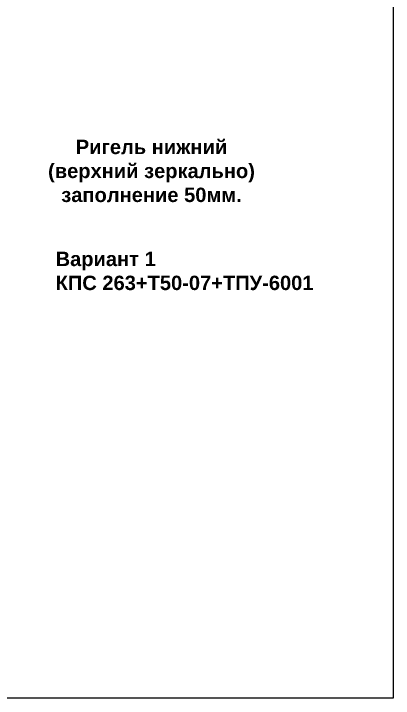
# Model space of a CAD drawing. Header units: millimetres. Extents: x 1744 to 18744, y -2272 to 2782.
# Drawn here: x 6832.9 to 6938.5, y 2066.4 to 2256.8 of the extents above; entities that cross this region are included whole.
import ezdxf

# ---------------------------------------------------------------- set-up
doc = ezdxf.new("R2010")
doc.units = ezdxf.units.MM
doc.layers.add('Steklopaket 50mm', color=100, linetype='Continuous')
doc.layers.add('Текстовый', color=7, linetype='Continuous', lineweight=9)
doc.styles.add('Каталожный', font='isocpeur.ttf', dxfattribs={"height": 2.5})

msp = doc.modelspace()

# ---------------------------------------------------------------- linework, layer by layer
at = {"layer": 'Steklopaket 50mm'}
msp.add_lwpolyline([(6312.964, 2521.614), (6938.526, 2521.614), (6938.526, 2066.428), (6312.964, 2066.428)], close=True, dxfattribs=at)

# ---------------------------------------------------------------- texts
at = {"layer": 'Текстовый', "linetype": 'Continuous', "char_height": 4, "width": 96.14753, "attachment_point": 1, "style": 'Каталожный'}
for s, insert in [('\\pxqc;{\\fArial|b1|i0|c204|p34;Ригель нижний\\fArial|b1|i0|c0|p34;\\P\\fArial|b1|i0|c204|p34;(верхний зеркально)  \\fArial|b1|i0|c0|p34;\\P\\fArial|b1|i0|c204|p34;заполнение \\fArial|b1|i0|c0|p34;50\\fArial|b1|i0|c204|p34;мм.}', (6823.17, 2221.776)), ('\\pxql;{\\fArial|b1|i0|c204|p34;Вариант 1\\PКПС 263+Т50-0\\fArial|b1|i0|c0|p34;7+\\fArial|b1|i0|c204|p34;ТПУ-600\\fArial|b1|i0|c0|p34;1}', (6844.56, 2190.627))]:
    msp.add_mtext(s, dxfattribs=dict(at, insert=insert))

doc.saveas('drawing.dxf')
